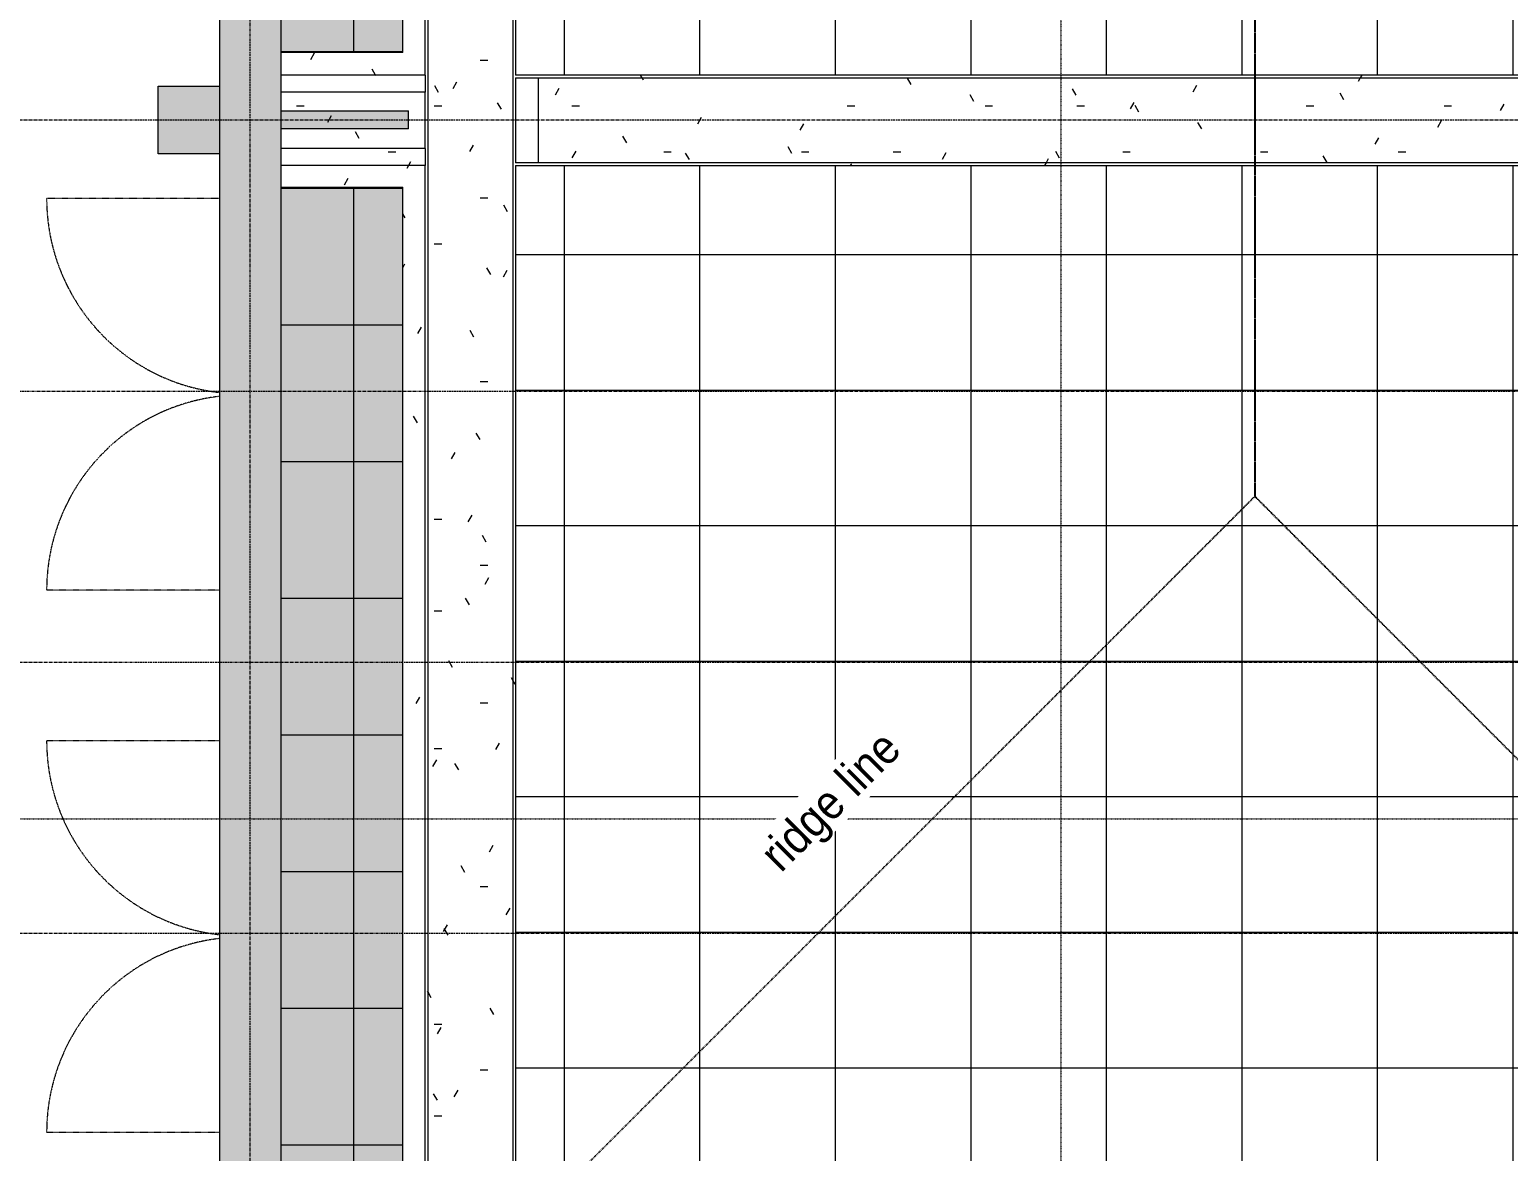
# Model space of a CAD drawing. Header units: millimetres. Extents: x -38576 to 20330, y -28812 to 13605.
# Drawn here: x -28816 to -22270, y -18242 to -13276 of the extents above; entities that cross this region are included whole.
import ezdxf

# ---------------------------------------------------------------- set-up
doc = ezdxf.new("R2010")
doc.units = ezdxf.units.MM
for name, pattern in [('1000 Dashed', [2, 1, -1]), ('Dash 1_5mm', [3, 1.5, -1.5]), ('Detail Dash', [1.1, 0.55, -0.55]), ('Grid Line', [22.225, 12.7, -3.175, 3.175, -3.175])]:
    doc.linetypes.add(name, pattern=pattern)
for name, color, linetype, lineweight in [('A-CLNG', 13, 'Continuous', 9), ('A-CLNG-PATT', 13, 'Continuous', 9), ('A-DETL', 90, 'Continuous', 5), ('A-DETL-MBND', 5, 'Continuous', 5), ('A-DOOR', 31, 'Continuous', 9), ('A-WALL', 113, 'Continuous', 9), ('G-ANNO-SYMB', 111, 'Continuous', 5), ('G-ANNO-TEXT', 231, 'Continuous', 5), ('I-WALL', 2, 'Continuous', 9), ('S-GRID', 1, 'Continuous', 5)]:
    doc.layers.add(name, color=color, linetype=linetype, lineweight=lineweight)
doc.styles.add('Arial_5', font='arial.ttf', dxfattribs={"width": 0.9, "height": 150})
pattern_1 = [(0, (0, 0), (812.8, 203.2), [33.528, -576.072, 33.528, -576.072, -3251.2]), (0, (0, 0), (812.8, 203.2), [-1219.2, 33.528, -1185.672, 33.528, -576.072, -1422.4]), (0, (0, 0), (812.8, 203.2), [-3048, 33.528, -372.872, 33.528, -982.472]), (120, (304.8, 101.6), (-582.3764, 602.3054), [33.528, -576.072, 33.528, -576.072, -3251.2]), (120, (304.8, 101.6), (-582.3764, 602.3054), [-1219.2, 33.528, -1185.672, 33.528, -576.072, -1422.4]), (120, (304.8, 101.6), (-582.3764, 602.3054), [-3048, 33.528, -372.872, 33.528, -982.472]), (240, (406.4, 508), (-230.4236, -805.5054), [33.528, -576.072, 33.528, -576.072, -3251.2]), (240, (406.4, 508), (-230.4236, -805.5054), [-1219.2, 33.528, -1185.672, 33.528, -576.072, -1422.4]), (240, (406.4, 508), (-230.4236, -805.5054), [-3048, 33.528, -372.872, 33.528, -982.472])]

# ---------------------------------------------------------------- blocks, each defined once
blk = doc.blocks.new('Door Aluminium - Double Opening Out with Cill - Door Aluminium Double Opening Out with Cill 1800x2400 3-1350929-Clerestory - Level')
at = {"layer": 'A-DOOR', "linetype": 'Detail Dash', "lineweight": 5}
for p, q in [((-867, -135.8), (-867, -901.3)), ((867, -135.8), (867, -901.3))]:
    blk.add_line(p, q, dxfattribs=at)
for centre, start, end in [((-867, -37.3), 270, 353.44723), ((867, -37.3), 186.55277, 270)]:
    blk.add_arc(centre, 864, start, end, dxfattribs=at)
blk = doc.blocks.new('Door Aluminium - Double Opening Out with Cill - Door Aluminium Double Opening Out with Cill 1800x2400 3-V37-Clerestory - Level')
at = {"layer": 'A-DOOR', "linetype": 'Detail Dash', "lineweight": 5}
for p, q in [((-867, -135), (-867, -901.3)), ((867, -135.8), (867, -901.3))]:
    blk.add_line(p, q, dxfattribs=at)
for centre, start, end in [((-867, -37.3), 270, 353.44723), ((867, -37.3), 186.55277, 270)]:
    blk.add_arc(centre, 864, start, end, dxfattribs=at)
blk = doc.blocks.new('Ceilings 2 - Ceilings 2-1432844-Clerestory - Level')
at = {"layer": 'A-CLNG-PATT'}
h = blk.add_hatch(dxfattribs=at)
h.set_pattern_fill('FP_14', color=256, style=0, pattern_type=2)
h.set_pattern_definition(pattern_1)
h.paths.add_polyline_path([(-17333.6, -21400.7), (-17333.6, -13973.2), (-16696.2, -13973.2), (-16696.2, -13777.2), (-17433.6, -13777.2), (-17433.6, -21300.7), (-27064.6, -21300.7), (-27064.7, -13877.2), (-27704.6, -13877.2), (-27704.6, -13973.2), (-27164.6, -13973.2), (-27164.6, -21400.7), (-18242.2, -21400.7)])
h.paths.add_polyline_path([(-27480.4, -13802.2), (-27064.6, -13802.2), (-27064.6, -13552.2), (-27704.6, -13552.2), (-27704.6, -13802.2)])
h.paths.add_polyline_path([(-16922.4, -13577.2), (-16696.2, -13577.1), (-16696.2, -13377.2), (-17333.6, -13377.2), (-17333.6, -8342.7), (-27164.6, -8342.7), (-27164.6, -13377.2), (-27704.6, -13377.2), (-27704.6, -13477.2), (-27064.6, -13477.2), (-27064.6, -8442.7), (-17433.6, -8442.7), (-17433.6, -13577.2)])
h = blk.add_hatch(dxfattribs=at)
h.set_pattern_fill('FP_15', color=256, style=0, pattern_type=2)
h.set_pattern_definition(pattern_1)
h.paths.add_polyline_path([(-17433.6, -21300.7), (-17433.6, -8442.7), (-27064.6, -8442.7), (-27064.6, -21300.7), (-18242.2, -21300.7)])
h.paths.add_polyline_path([(-17445.6, -21288.7), (-27052.6, -21288.7), (-27052.6, -8454.7), (-17445.6, -8454.7), (-17445.6, -19747.5)])
h = blk.add_hatch(dxfattribs=at)
h.set_pattern_fill('FP_16', color=256, style=0, pattern_type=2)
h.set_pattern_definition(pattern_1)
h.paths.add_polyline_path([(-26676.6, -21288.7), (-17445.6, -21288.7), (-17445.6, -8454.7), (-27052.6, -8454.7), (-27052.6, -21288.7)])
h.paths.add_polyline_path([(-17821.6, -20912.7), (-26676.6, -20912.7), (-26676.6, -8830.7), (-17821.6, -8830.7), (-17821.6, -20900.7)])
h.paths.add_polyline_path([(-26564.6, -13865.2), (-17933.6, -13865.2), (-17933.6, -13489.2), (-26564.6, -13489.2)])
h = blk.add_hatch(dxfattribs=at)
h.set_pattern_fill('FP_16', color=256, style=0, pattern_type=2)
h.set_pattern_definition(pattern_1)
h.paths.add_polyline_path([(-17821.6, -20912.7), (-17821.6, -8830.7), (-26676.6, -8830.7), (-26676.6, -20912.7), (-18242.2, -20912.7)])
h.paths.add_polyline_path([(-17833.6, -20900.7), (-26664.6, -20900.7), (-26664.6, -13877.2), (-17833.6, -13877.2), (-17833.6, -19747.5)])
h.paths.add_polyline_path([(-18242.2, -13865.2), (-26664.6, -13865.2), (-26664.6, -13489.2), (-17833.6, -13489.2), (-17833.6, -13865.2)])
h.paths.add_polyline_path([(-18242.2, -13477.2), (-26664.6, -13477.2), (-26664.6, -8842.7), (-17833.6, -8842.7), (-17833.6, -13477.2)])
h = blk.add_hatch(dxfattribs=at)
h.set_pattern_fill('FP_16', color=256, style=0, pattern_type=2)
h.set_pattern_definition(pattern_1)
h.paths.add_polyline_path([(-27064.6, -13552.2), (-27064.6, -13477.2), (-27704.6, -13477.2), (-27704.6, -13552.2), (-27480.4, -13552.2)])
h = blk.add_hatch(dxfattribs=at)
h.set_pattern_fill('FP_16', color=256, style=0, pattern_type=2)
h.set_pattern_definition(pattern_1)
h.paths.add_polyline_path([(-17833.6, -13865.2), (-17833.6, -13489.2), (-17933.6, -13489.2), (-17933.6, -13865.2)])
h.paths.add_polyline_path([(-26564.6, -13865.2), (-26564.6, -13489.2), (-26664.6, -13489.2), (-26664.5, -13865.2)])
h = blk.add_hatch(dxfattribs=at)
h.set_pattern_fill('FP_16', color=256, style=0, pattern_type=2)
h.set_pattern_definition(pattern_1)
h.paths.add_polyline_path([(-27064.6, -13877.2), (-27064.6, -13802.2), (-27704.6, -13802.2), (-27704.6, -13877.2), (-27480.4, -13877.2)])
at = {"layer": 'A-CLNG'}
for p, q in [((-27164.6, -13377.2), (-27164.6, -8342.7)), ((-27064.6, -13477.2), (-27064.6, -8442.7)), ((-27052.6, -21288.7), (-27052.6, -8454.7)), ((-26676.6, -8830.7), (-26676.6, -20912.7)), ((-26664.6, -8842.7), (-26664.6, -13477.2)), ((-27164.6, -13377.2), (-27704.6, -13377.2)), ((-27064.6, -13477.2), (-27704.6, -13477.2)), ((-27064.6, -13477.2), (-27064.6, -13552.2)), ((-17833.6, -13477.2), (-26664.6, -13477.2)), ((-26664.6, -13489.2), (-26664.6, -13865.2)), ((-26664.6, -13489.2), (-17833.6, -13489.2)), ((-26564.6, -13489.2), (-26564.6, -13865.2)), ((-27064.6, -13552.2), (-27704.6, -13552.2)), ((-27064.6, -13802.2), (-27064.6, -13552.2)), ((-27064.6, -13802.2), (-27704.6, -13802.2)), ((-27064.6, -13802.2), (-27064.6, -13877.2)), ((-27064.6, -13877.2), (-27704.6, -13877.2)), ((-27064.6, -21300.7), (-27064.6, -13877.2)), ((-17833.6, -13865.2), (-26664.6, -13865.2)), ((-26664.6, -13877.2), (-26664.6, -20900.7)), ((-26664.6, -13877.2), (-17833.6, -13877.2)), ((-27704.6, -13973.2), (-27164.6, -13973.2)), ((-27164.6, -21400.7), (-27164.6, -13973.2))]:
    blk.add_line(p, q, dxfattribs=at)

msp = doc.modelspace()

# ---------------------------------------------------------------- hatches: boundary and pattern name
at = {"layer": 'A-CLNG-PATT'}
h = msp.add_hatch(dxfattribs=at)
h.set_pattern_fill('FP_17', color=256, style=0, pattern_type=2)
h.set_pattern_definition([(180, (-22249.06, -14871.7), (-7e-14, -600), []), (270, (-22249.06, -14871.7), (600, 4e-14), [])])
h.paths.add_polyline_path([(-26664.6, -20900.7), (-17833.6, -20900.7), (-17833.6, -13877.2), (-26664.6, -13877.2), (-26664.6, -19747.5)])
h.paths.add_polyline_path([(-22201.4, -13477.2), (-17833.6, -13477.2), (-17833.6, -8842.7), (-26664.6, -8842.7), (-26663.9, -13477.2), (-23521.2, -13477.2)])
at = {"layer": 'A-DETL-MBND'}
h = msp.add_hatch(dxfattribs=at)
h.set_pattern_fill('FP_3', style=0, pattern_type=2)
h.set_pattern_definition([(0, (0, 0), (406.4, 101.6), [33.528, -271.272, 33.528, -271.272, -1625.6]), (0, (0, 0), (406.4, 101.6), [-609.6, 33.528, -576.072, 33.528, -271.272, -711.2]), (0, (0, 0), (406.4, 101.6), [-1524, 33.528, -169.672, 33.528, -474.472]), (120, (152.4, 50.8), (-291.18818, 301.15272), [33.528, -271.272, 33.528, -271.272, -1625.6]), (120, (152.4, 50.8), (-291.18818, 301.15272), [-609.6, 33.528, -576.072, 33.528, -271.272, -711.2]), (120, (152.4, 50.8), (-291.18818, 301.15272), [-1524, 33.528, -169.672, 33.528, -474.472]), (240, (203.2, 254), (-115.21182, -402.75272), [33.528, -271.272, 33.528, -271.272, -1625.6]), (240, (203.2, 254), (-115.21182, -402.75272), [-609.6, 33.528, -576.072, 33.528, -271.272, -711.2]), (240, (203.2, 254), (-115.21182, -402.75272), [-1524, 33.528, -169.672, 33.528, -474.472])])
h.paths.add_polyline_path([(-27704.6, -21910.7), (-16823.6, -21910.7), (-16823.6, -13973.2), (-17333.6, -13973.2), (-17333.6, -21400.7), (-27164.6, -21400.7), (-27164.6, -13973.2), (-27704.6, -13973.2), (-27704.6, -21400.7)])
h.paths.add_polyline_path([(-16823.6, -13377.2), (-16823.6, -7825.7), (-27704.6, -7825.7), (-27704.6, -13377.2), (-27164.6, -13377.2), (-27164.6, -8342.7), (-17333.6, -8342.7), (-17333.6, -13377.2), (-16922.4, -13377.2)])
h = msp.add_hatch(dxfattribs=at)
h.set_pattern_fill('FP_4', color=9, style=0, pattern_type=2)
h.set_pattern_definition([(90, (-23146.06, -14583.4), (-605, 4e-14), []), (180, (-23146.06, -14583.4), (-7e-14, -605), [])])
h.paths.add_polyline_path([(-27704.6, -21910.7), (-16823.6, -21910.7), (-16823.6, -13973.2), (-17333.6, -13973.2), (-17333.6, -21400.7), (-27164.6, -21400.7), (-27164.6, -13973.2), (-27704.6, -13973.2), (-27704.6, -21400.7)])
h.paths.add_polyline_path([(-16823.6, -13377.2), (-16823.6, -7825.7), (-27704.6, -7825.7), (-27704.6, -13377.2), (-27164.6, -13377.2), (-27164.6, -8342.7), (-17333.6, -8342.7), (-17333.6, -13377.2), (-16922.4, -13377.2)])
at = {"layer": 'A-WALL'}
for points in [[(-27974.6, -19924.7), (-27704.6, -19654.7), (-27704.6, -7802.7), (-27974.6, -7802.7), (-27974.6, -19747.5)], [(-27974.6, -13825.7), (-27974.6, -13525.7), (-28246.6, -13525.7), (-28246.6, -13825.7), (-28140.3, -13825.7)]]:
    msp.add_hatch(color=8, dxfattribs=at).paths.add_polyline_path(points)
at = {"layer": 'I-WALL'}
msp.add_hatch(color=8, dxfattribs=at).paths.add_polyline_path([(-27139.6, -13714.7), (-27139.6, -13635.7), (-27704.6, -13635.7), (-27704.6, -13714.7), (-27480.4, -13714.7)])

# ---------------------------------------------------------------- linework, layer by layer
at = {"layer": 'A-DETL', "linetype": 'Dash 1_5mm', "lineweight": 25}
for p in [(-23392.1, -5826.9), (-31160.6, -23110.7), (-15623.6, -23110.7)]:
    msp.add_line(p, (-23392.1, -15342.2), dxfattribs=at)
at = {"layer": 'A-WALL'}
for p, q in [((-27974.6, -21940.7), (-27974.6, -7802.7)), ((-27704.6, -7802.7), (-27704.6, -21940.7)), ((-28246.6, -13525.7), (-27974.6, -13525.7)), ((-28246.6, -13825.7), (-28246.6, -13525.7)), ((-27974.6, -13825.7), (-28246.6, -13825.7))]:
    msp.add_line(p, q, dxfattribs=at)
at = {"layer": 'G-ANNO-SYMB', "linetype": '1000 Dashed'}
for p, q in [((-24251, 8481.5), (-24251, -26117.4)), ((-35794.4, -16770.1), (-11041.7, -16770.1))]:
    msp.add_line(p, q, dxfattribs=at)
at = {"layer": 'I-WALL'}
for p, q in [((-27704.6, -13635.7), (-27139.6, -13635.7)), ((-27139.6, -13714.7), (-27139.6, -13635.7)), ((-27139.6, -13714.7), (-27704.6, -13714.7))]:
    msp.add_line(p, q, dxfattribs=at)
at = {"layer": 'S-GRID', "linetype": 'Grid Line'}
for p, q in [((-27839.6, -26129), (-27839.6, 6082.5)), ((-38576, -13675.7), (-13734.1, -13675.7)), ((-35318.6, -14875.7), (7444.6, -14875.7)), ((-38576, -16075.7), (-13734.1, -16075.7)), ((-38576, -17275.7), (-13734.1, -17275.7))]:
    msp.add_line(p, q, dxfattribs=at)

# ---------------------------------------------------------------- block references
at = {"layer": 'A-CLNG'}
msp.add_blockref('Ceilings 2 - Ceilings 2-1432844-Clerestory - Level', (0, 0), dxfattribs=at)
at = {"layer": 'A-DOOR', "lineweight": 5, "rotation": 269.9999999999997}
for name, p in [('Door Aluminium - Double Opening Out with Cill - Door Aluminium Double Opening Out with Cill 1800x2400 3-V37-Clerestory - Level', (-27839.6, -14890.7)), ('Door Aluminium - Double Opening Out with Cill - Door Aluminium Double Opening Out with Cill 1800x2400 3-1350929-Clerestory - Level', (-27839.6, -17290.7))]:
    msp.add_blockref(name, p, dxfattribs=at)

# ---------------------------------------------------------------- next in the draw order: texts
at = {"layer": 'G-ANNO-TEXT', "color": 7, "insert": (-25596.2, -16906.3), "char_height": 150, "width": 916.329, "attachment_point": 1, "rotation": 45, "style": 'Arial_5', "bg_fill": 3, "box_fill_scale": 1.25, "bg_fill_color": 256, "bg_fill_true_color": 13158600, "bg_fill_transparency": 0}
msp.add_mtext('ridge line', dxfattribs=at)

doc.saveas('drawing.dxf')
